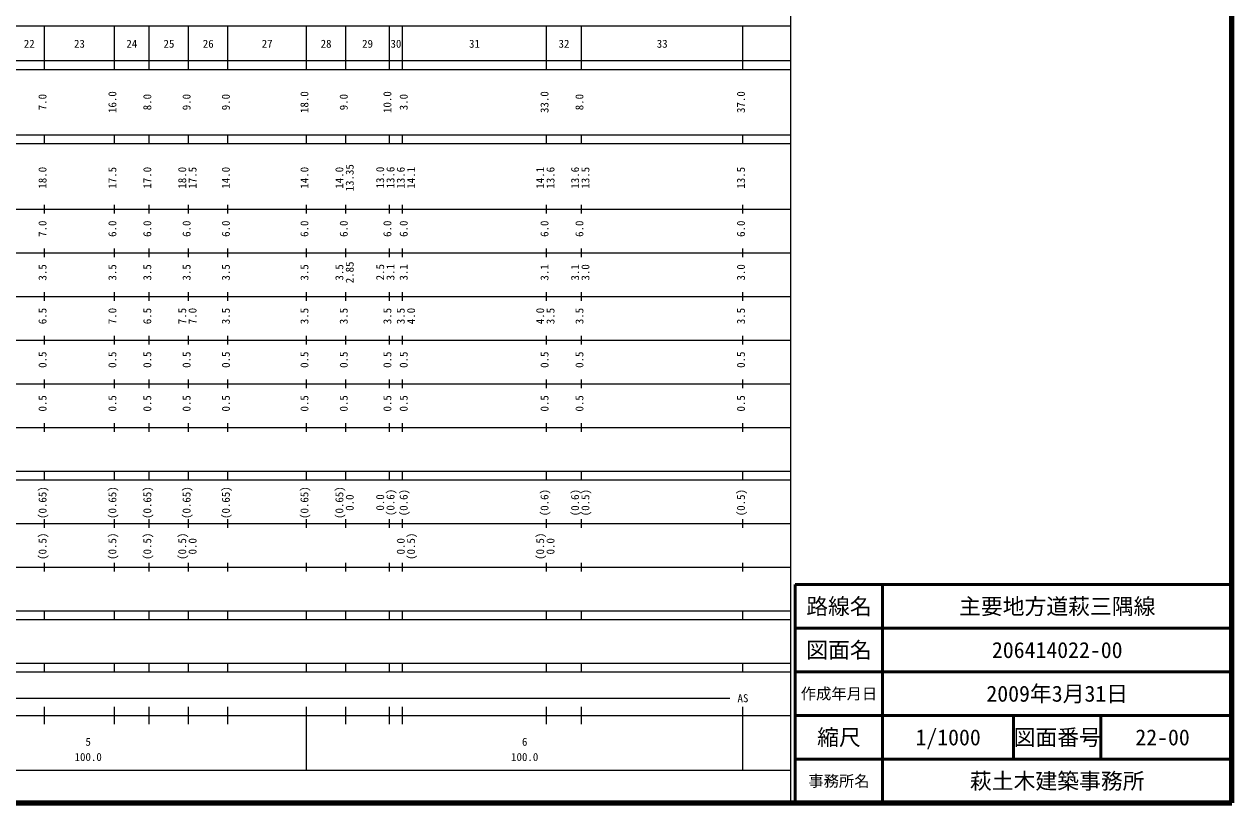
# Model space of a CAD drawing. Units: millimetres on the paper, enlarged 1000 times. Extents: x 40000 to 680000, y 20000 to 380000.
# Drawn here: x 403333 to 680000, y 20000 to 198357 of the extents above; entities that cross this region are included whole.
import ezdxf
from ezdxf.enums import TextEntityAlignment as Align

# ---------------------------------------------------------------- set-up
doc = ezdxf.new("R2010")
doc.units = ezdxf.units.MM
doc.header["$LTSCALE"] = 1000
for name, color, linetype, lineweight in [('M-TTL', 2, 'Continuous', 140), ('M-TTL-BAND', 7, 'Continuous', 25), ('M-TTL-FRAM', 2, 'Continuous', 50), ('M-TTL-LINE', 7, 'Continuous', 50)]:
    doc.layers.add(name, color=color, linetype=linetype, lineweight=lineweight)
doc.layers.add('M-TTL-TXT', color=7, linetype='Continuous')
doc.styles.add('ＭＳ ゴシック', font='')
doc.styles.get('ＭＳ ゴシック').set_extended_font_data('MS Gothic')

msp = doc.modelspace()

# ---------------------------------------------------------------- linework, layer by layer
at = {"layer": 'M-TTL'}
for p, q in [((680000, 20000), (680000, 380000)), ((40000, 20000), (680000, 20000))]:
    msp.add_line(p, q, dxfattribs=at)
at = {"layer": 'M-TTL-BAND'}
for p, q in [((579000, 20000), (579000, 370000)), ((68000, 198000), (579000, 198000)), ((408000, 188000), (408000, 198000)), ((424000, 188000), (424000, 198000)), ((432000, 188000), (432000, 198000)), ((441000, 188000), (441000, 198000)), ((450000, 188000), (450000, 198000)), ((468000, 188000), (468000, 198000)), ((477000, 188000), (477000, 198000)), ((487000, 188000), (487000, 198000)), ((490000, 188000), (490000, 198000)), ((523000, 188000), (523000, 198000)), ((531000, 188000), (531000, 198000)), ((568000, 188000), (568000, 198000)), ((40000, 190000), (579000, 190000)), ((40000, 188000), (579000, 188000)), ((40000, 173000), (579000, 173000)), ((408000, 171000), (408000, 173000)), ((424000, 171000), (424000, 173000)), ((432000, 171000), (432000, 173000)), ((441000, 171000), (441000, 173000)), ((450000, 171000), (450000, 173000)), ((468000, 171000), (468000, 173000)), ((477000, 171000), (477000, 173000)), ((487000, 171000), (487000, 173000)), ((490000, 171000), (490000, 173000)), ((523000, 171000), (523000, 173000)), ((531000, 171000), (531000, 173000)), ((568000, 171000), (568000, 173000)), ((40000, 171000), (579000, 171000)), ((40000, 156000), (579000, 156000)), ((408000, 155000), (408000, 157000)), ((424000, 155000), (424000, 157000)), ((432000, 155000), (432000, 157000)), ((441000, 155000), (441000, 157000)), ((450000, 155000), (450000, 157000)), ((468000, 155000), (468000, 157000)), ((477000, 155000), (477000, 157000)), ((487000, 155000), (487000, 157000)), ((490000, 155000), (490000, 157000)), ((523000, 155000), (523000, 157000)), ((531000, 155000), (531000, 157000)), ((568000, 155000), (568000, 157000)), ((408000, 145000), (408000, 147000)), ((424000, 145000), (424000, 147000)), ((432000, 145000), (432000, 147000)), ((441000, 145000), (441000, 147000)), ((450000, 145000), (450000, 147000)), ((468000, 145000), (468000, 147000)), ((477000, 145000), (477000, 147000)), ((487000, 145000), (487000, 147000)), ((490000, 145000), (490000, 147000)), ((523000, 145000), (523000, 147000)), ((531000, 145000), (531000, 147000)), ((568000, 145000), (568000, 147000)), ((46000, 146000), (579000, 146000)), ((52000, 136000), (579000, 136000)), ((408000, 135000), (408000, 137000)), ((424000, 135000), (424000, 137000)), ((432000, 135000), (432000, 137000)), ((441000, 135000), (441000, 137000)), ((450000, 135000), (450000, 137000)), ((468000, 135000), (468000, 137000)), ((477000, 135000), (477000, 137000)), ((487000, 135000), (487000, 137000)), ((490000, 135000), (490000, 137000)), ((523000, 135000), (523000, 137000)), ((531000, 135000), (531000, 137000)), ((568000, 135000), (568000, 137000)), ((46000, 126000), (579000, 126000)), ((408000, 125000), (408000, 127000)), ((424000, 125000), (424000, 127000)), ((432000, 125000), (432000, 127000)), ((441000, 125000), (441000, 127000)), ((450000, 125000), (450000, 127000)), ((468000, 125000), (468000, 127000)), ((477000, 125000), (477000, 127000)), ((487000, 125000), (487000, 127000)), ((490000, 125000), (490000, 127000)), ((523000, 125000), (523000, 127000)), ((531000, 125000), (531000, 127000)), ((568000, 125000), (568000, 127000)), ((408000, 115000), (408000, 117000)), ((424000, 115000), (424000, 117000)), ((432000, 115000), (432000, 117000)), ((441000, 115000), (441000, 117000)), ((450000, 115000), (450000, 117000)), ((468000, 115000), (468000, 117000)), ((477000, 115000), (477000, 117000)), ((487000, 115000), (487000, 117000)), ((490000, 115000), (490000, 117000)), ((523000, 115000), (523000, 117000)), ((531000, 115000), (531000, 117000)), ((568000, 115000), (568000, 117000)), ((52000, 116000), (579000, 116000)), ((46000, 106000), (579000, 106000)), ((408000, 105000), (408000, 107000)), ((424000, 105000), (424000, 107000)), ((432000, 105000), (432000, 107000)), ((441000, 105000), (441000, 107000)), ((450000, 105000), (450000, 107000)), ((468000, 105000), (468000, 107000)), ((477000, 105000), (477000, 107000)), ((487000, 105000), (487000, 107000)), ((490000, 105000), (490000, 107000)), ((523000, 105000), (523000, 107000)), ((531000, 105000), (531000, 107000)), ((568000, 105000), (568000, 107000)), ((40000, 96000), (579000, 96000)), ((408000, 94000), (408000, 96000)), ((424000, 94000), (424000, 96000)), ((432000, 94000), (432000, 96000)), ((441000, 94000), (441000, 96000)), ((450000, 94000), (450000, 96000)), ((468000, 94000), (468000, 96000)), ((477000, 94000), (477000, 96000)), ((487000, 94000), (487000, 96000)), ((490000, 94000), (490000, 96000)), ((523000, 94000), (523000, 96000)), ((531000, 94000), (531000, 96000)), ((568000, 94000), (568000, 96000)), ((40000, 94000), (579000, 94000)), ((49000, 84000), (579000, 84000)), ((408000, 83000), (408000, 85000)), ((424000, 83000), (424000, 85000)), ((432000, 83000), (432000, 85000)), ((441000, 83000), (441000, 85000)), ((450000, 83000), (450000, 85000)), ((468000, 83000), (468000, 85000)), ((477000, 83000), (477000, 85000)), ((487000, 83000), (487000, 85000)), ((490000, 83000), (490000, 85000)), ((523000, 83000), (523000, 85000)), ((531000, 83000), (531000, 85000)), ((568000, 83000), (568000, 85000)), ((408000, 73000), (408000, 75000)), ((424000, 73000), (424000, 75000)), ((432000, 73000), (432000, 75000)), ((441000, 73000), (441000, 75000)), ((450000, 73000), (450000, 75000)), ((468000, 73000), (468000, 75000)), ((477000, 73000), (477000, 75000)), ((487000, 73000), (487000, 75000)), ((490000, 73000), (490000, 75000)), ((523000, 73000), (523000, 75000)), ((531000, 73000), (531000, 75000)), ((568000, 73000), (568000, 75000)), ((40000, 74000), (579000, 74000)), ((40000, 64000), (579000, 64000)), ((408000, 62000), (408000, 64000)), ((424000, 62000), (424000, 64000)), ((432000, 62000), (432000, 64000)), ((441000, 62000), (441000, 64000)), ((450000, 62000), (450000, 64000)), ((468000, 62000), (468000, 64000)), ((477000, 62000), (477000, 64000)), ((487000, 62000), (487000, 64000)), ((490000, 62000), (490000, 64000)), ((523000, 62000), (523000, 64000)), ((531000, 62000), (531000, 64000)), ((568000, 62000), (568000, 64000)), ((40000, 62000), (579000, 62000)), ((40000, 52000), (579000, 52000)), ((40000, 50000), (579000, 50000)), ((408000, 50000), (408000, 52000)), ((424000, 50000), (424000, 52000)), ((432000, 50000), (432000, 52000)), ((441000, 50000), (441000, 52000)), ((450000, 50000), (450000, 52000)), ((468000, 50000), (468000, 52000)), ((477000, 50000), (477000, 52000)), ((487000, 50000), (487000, 52000)), ((490000, 50000), (490000, 52000)), ((523000, 50000), (523000, 52000)), ((531000, 50000), (531000, 52000)), ((568000, 50000), (568000, 52000)), ((71000, 44000), (565000, 44000)), ((408000, 38000), (408000, 42000)), ((424000, 38000), (424000, 42000)), ((432000, 38000), (432000, 42000)), ((441000, 38000), (441000, 42000)), ((450000, 38000), (450000, 42000)), ((468000, 27500), (468000, 42000)), ((477000, 38000), (477000, 42000)), ((487000, 38000), (487000, 42000)), ((490000, 38000), (490000, 42000)), ((523000, 38000), (523000, 42000)), ((531000, 38000), (531000, 42000)), ((568000, 27500), (568000, 42000)), ((40000, 40000), (579000, 40000)), ((68000, 27500), (579000, 27500))]:
    msp.add_line(p, q, dxfattribs=at)
at = {"layer": 'M-TTL-FRAM'}
for p, q in [((680000, 70000), (580000, 70000)), ((580000, 70000), (580000, 20000))]:
    msp.add_line(p, q, dxfattribs=at)
at = {"layer": 'M-TTL-LINE'}
for p, q in [((600000, 70000), (600000, 20000)), ((680000, 60000), (580000, 60000)), ((680000, 50000), (580000, 50000)), ((680000, 40000), (580000, 40000)), ((630000, 40000), (630000, 30000)), ((650000, 40000), (650000, 30000)), ((680000, 30000), (580000, 30000))]:
    msp.add_line(p, q, dxfattribs=at)

# ---------------------------------------------------------------- texts
at = {"layer": 'M-TTL-BAND', "style": 'ＭＳ ゴシック'}
for s, p in [('22', (404500, 192405)), ('23', (416000, 192405)), ('24', (428000, 192405)), ('25', (436500, 192405)), ('26', (445500, 192405)), ('27', (459000, 192405)), ('28', (472500, 192405)), ('29', (482000, 192405)), ('30', (488500, 192405)), ('31', (506500, 192405)), ('32', (527000, 192405)), ('33', (549500, 192405)), ('AS', (568000, 42500)), ('5', (418000, 32523)), ('6', (518000, 32523)), ('100.0', (418000, 29033)), ('100.0', (518000, 29033))]:
    msp.add_text(s, height=1833, dxfattribs=at).set_placement(p, align=Align.BOTTOM_CENTER)
for s, p in [('16.0', (425000, 180500)), ('18.0', (469000, 180500)), ('10.0', (488000, 180500)), ('33.0', (524000, 180500)), ('37.0', (569000, 180500)), ('7.0', (409000, 180500)), ('8.0', (433000, 180500)), ('9.0', (442000, 180500)), ('9.0', (451000, 180500)), ('9.0', (478000, 180500)), ('3.0', (491732, 180500)), ('8.0', (532000, 180500)), ('13.35', (479370, 163174)), ('18.0', (409000, 163174)), ('17.5', (425000, 163174)), ('17.0', (433000, 163174)), ('18.0', (441000, 163174)), ('17.5', (443370, 163174)), ('14.0', (451000, 163174)), ('14.0', (469000, 163174)), ('14.0', (477000, 163174)), ('13.0', (486344, 163217)), ('13.6', (488714, 163217)), ('13.6', (491062, 163174)), ('14.1', (493432, 163174)), ('14.1', (523000, 163174)), ('13.6', (525370, 163174)), ('13.6', (531000, 163174)), ('13.5', (533370, 163174)), ('13.5', (569000, 163174)), ('7.0', (409000, 151500)), ('6.0', (425000, 151500)), ('6.0', (433000, 151500)), ('6.0', (442000, 151500)), ('6.0', (451000, 151500)), ('6.0', (469000, 151500)), ('6.0', (478000, 151500)), ('6.0', (488000, 151500)), ('6.0', (491732, 151500)), ('6.0', (524000, 151500)), ('6.0', (532000, 151500)), ('6.0', (569000, 151500)), ('3.5', (409000, 141500)), ('3.5', (425000, 141500)), ('3.5', (433000, 141500)), ('3.5', (442000, 141500)), ('3.5', (451000, 141500)), ('3.5', (469000, 141500)), ('3.5', (477000, 141500)), ('2.85', (479370, 141500)), ('2.5', (486344, 141543)), ('3.1', (488714, 141543)), ('3.1', (491732, 141500)), ('3.1', (524000, 141500)), ('3.1', (531000, 141500)), ('3.0', (533370, 141500)), ('3.0', (569000, 141500)), ('6.5', (409000, 131500)), ('7.0', (425000, 131500)), ('6.5', (433000, 131500)), ('7.5', (441000, 131500)), ('7.0', (443370, 131500)), ('3.5', (451000, 131500)), ('3.5', (469000, 131500)), ('3.5', (478000, 131500)), ('3.5', (488000, 131500)), ('3.5', (491062, 131500)), ('4.0', (493432, 131500)), ('4.0', (523000, 131500)), ('3.5', (525370, 131500)), ('3.5', (532000, 131500)), ('3.5', (569000, 131500)), ('0.5', (409000, 121500)), ('0.5', (425000, 121500)), ('0.5', (433000, 121500)), ('0.5', (442000, 121500)), ('0.5', (451000, 121500)), ('0.5', (469000, 121500)), ('0.5', (478000, 121500)), ('0.5', (488000, 121500)), ('0.5', (491732, 121500)), ('0.5', (524000, 121500)), ('0.5', (532000, 121500)), ('0.5', (569000, 121500)), ('0.5', (409000, 111500)), ('0.5', (425000, 111500)), ('0.5', (433000, 111500)), ('0.5', (442000, 111500)), ('0.5', (451000, 111500)), ('0.5', (469000, 111500)), ('0.5', (478000, 111500)), ('0.5', (488000, 111500)), ('0.5', (491732, 111500)), ('0.5', (524000, 111500)), ('0.5', (532000, 111500)), ('0.5', (569000, 111500)), ('(0.65)', (409000, 88764)), ('(0.65)', (425000, 88764)), ('(0.65)', (433000, 88764)), ('(0.65)', (442000, 88764)), ('(0.65)', (451000, 88764)), ('(0.65)', (469000, 88764)), ('(0.65)', (477000, 88764)), ('(0.6)', (488714, 88807)), ('(0.6)', (491732, 88764)), ('(0.6)', (524000, 88764)), ('(0.6)', (531000, 88764)), ('(0.5)', (533370, 88764)), ('(0.5)', (569000, 88764)), ('0.0', (479370, 88764)), ('0.0', (486344, 88807)), ('(0.5)', (409000, 78764)), ('(0.5)', (425000, 78764)), ('(0.5)', (433000, 78764)), ('(0.5)', (441000, 78764)), ('0.0', (443370, 78764)), ('0.0', (491062, 78764)), ('(0.5)', (493432, 78764)), ('(0.5)', (523000, 78764)), ('0.0', (525370, 78764))]:
    msp.add_text(s, height=1833, rotation=90, dxfattribs=at).set_placement(p, align=Align.BOTTOM_CENTER)
at = {"layer": 'M-TTL-TXT', "style": 'ＭＳ ゴシック'}
for s, height, p in [('路線名', 3666, (590000, 65000)), ('路線名', 3666, (590000, 65000)), ('主要地方道萩三隅線', 3666, (640000, 65000)), ('図面名', 3666, (590000, 55000)), ('図面名', 3666, (590000, 55000)), ('206414022-00', 3666, (640000, 55000)), ('2009年3月31日', 3666, (640000, 45000)), ('作成年月日', 2566, (590000, 45000)), ('作成年月日', 2566, (590000, 45000)), ('縮尺', 3666, (590000, 35000)), ('縮尺', 3666, (590000, 35000)), ('1/1000', 3666, (615000, 35000)), ('図面番号', 3666, (640000, 35000)), ('図面番号', 3666, (640000, 35000)), ('22-00', 3666, (664125, 35000)), ('事務所名', 2566, (590000, 25000)), ('事務所名', 2566, (590000, 25000)), ('萩土木建築事務所', 3666, (640000, 25000))]:
    msp.add_text(s, height=height, dxfattribs=at).set_placement(p, align=Align.MIDDLE_CENTER)

doc.saveas('drawing.dxf')
